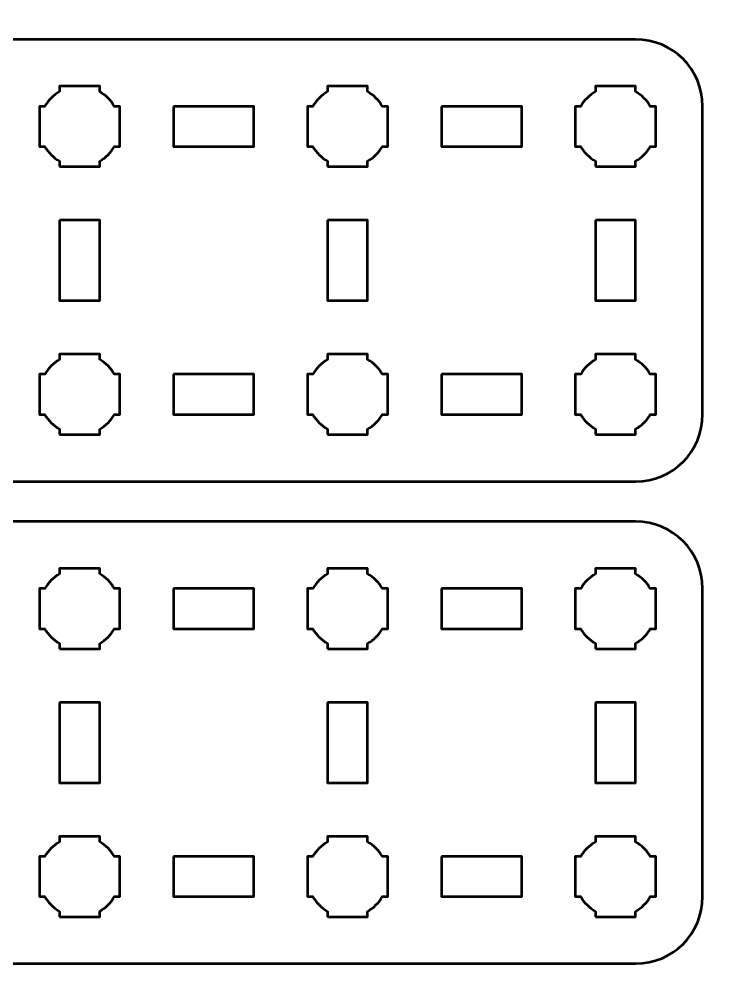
# Model space of a CAD drawing. Header units: centimetres. Extents: x -21 to 0, y -29.7 to 0.
# Drawn here: x -15.75 to -10.5, y -21.65 to -14.45 of the extents above; entities that cross this region are included whole.
import ezdxf

# ---------------------------------------------------------------- set-up
doc = ezdxf.new("R2010")
doc.units = ezdxf.units.CM
doc.header["$MEASUREMENT"] = 0
doc.layers.add('Layer 1', color=7, linetype='Continuous')

msp = doc.modelspace()

# ---------------------------------------------------------------- linework, layer by layer
at = {"layer": 'Layer 1', "color": 22, "lineweight": 53}
msp.add_open_spline([(-21.00003, -29.19996), (-21.00003, -29.19996), (-21.00003, -0.49992), (-21.00003, -0.49992), (-21.00003, -0.49992), (-21.00003, -0.22295), (-20.77694, 0.00004), (-20.49994, 0.00004), (-20.49994, 0.00004), (-20.49994, 0.00004), (-0.50008, 0.00004), (-0.50008, 0.00004), (-0.50008, 0.00004), (-0.22294, 0.00004), (0.00002, -0.22295), (0.00002, -0.49992), (0.00002, -0.49992), (0.00002, -0.49992), (0.00002, -29.19996), (0.00002, -29.19996), (0.00002, -29.19996), (0.00002, -29.47696), (-0.22294, -29.70005), (-0.50008, -29.70005), (-0.50008, -29.70005), (-0.50008, -29.70005), (-20.49994, -29.70005), (-20.49994, -29.70005), (-20.49994, -29.70005), (-20.77694, -29.70005), (-21.00003, -29.47696), (-21.00003, -29.19996)], degree=3, knots=[0, 0, 0, 0, 0.125, 0.125, 0.125, 0.125, 0.25, 0.25, 0.25, 0.25, 0.375, 0.375, 0.375, 0.375, 0.5, 0.5, 0.5, 0.5, 0.625, 0.625, 0.625, 0.625, 0.75, 0.75, 0.75, 0.75, 0.875, 0.875, 0.875, 0.875, 1, 1, 1, 1], dxfattribs=at)
at = {"layer": 'Layer 1', "color": 114, "lineweight": 53}
for points in [[(-19.44993, -14.59998), (-19.44993, -14.59998), (-11.15005, -14.59998), (-11.15005, -14.59998), (-11.15005, -14.59998), (-10.87305, -14.59998), (-10.64995, -14.82308), (-10.64995, -15.10008), (-10.64995, -15.10008), (-10.64995, -15.10008), (-10.64995, -17.4), (-10.64995, -17.4), (-10.64995, -17.4), (-10.64995, -17.67701), (-10.87305, -17.89996), (-11.15005, -17.89996), (-11.15005, -17.89996), (-11.15005, -17.89996), (-19.44993, -17.89996), (-19.44993, -17.89996), (-19.44993, -17.89996), (-19.72693, -17.89996), (-19.95003, -17.67701), (-19.95003, -17.4), (-19.95003, -17.4), (-19.95003, -17.4), (-19.95003, -15.10008), (-19.95003, -15.10008), (-19.95003, -15.10008), (-19.95003, -14.82308), (-19.72693, -14.59998), (-19.44993, -14.59998)], [(-19.44993, -18.19998), (-19.44993, -18.19998), (-11.15005, -18.19998), (-11.15005, -18.19998), (-11.15005, -18.19998), (-10.87305, -18.19998), (-10.64995, -18.42308), (-10.64995, -18.70008), (-10.64995, -18.70008), (-10.64995, -18.70008), (-10.64995, -21), (-10.64995, -21), (-10.64995, -21), (-10.64995, -21.27701), (-10.87305, -21.49996), (-11.15005, -21.49996), (-11.15005, -21.49996), (-11.15005, -21.49996), (-19.44993, -21.49996), (-19.44993, -21.49996), (-19.44993, -21.49996), (-19.72693, -21.49996), (-19.95003, -21.27701), (-19.95003, -21), (-19.95003, -21), (-19.95003, -21), (-19.95003, -18.70008), (-19.95003, -18.70008), (-19.95003, -18.70008), (-19.95003, -18.42308), (-19.72693, -18.19998), (-19.44993, -18.19998)]]:
    msp.add_open_spline(points, degree=3, knots=[0, 0, 0, 0, 0.125, 0.125, 0.125, 0.125, 0.25, 0.25, 0.25, 0.25, 0.375, 0.375, 0.375, 0.375, 0.5, 0.5, 0.5, 0.5, 0.625, 0.625, 0.625, 0.625, 0.75, 0.75, 0.75, 0.75, 0.875, 0.875, 0.875, 0.875, 1, 1, 1, 1], dxfattribs=at)
at = {"layer": 'Layer 1', "lineweight": 53}
for points, knots in [([(-15.45008, -15.55001), (-15.45008, -15.55001), (-15.45008, -15.5099), (-15.45008, -15.5099), (-15.45008, -15.5099), (-15.49555, -15.48358), (-15.53344, -15.44556), (-15.5599, -15.40008), (-15.5599, -15.40008), (-15.5599, -15.40008), (-15.60001, -15.40008), (-15.60001, -15.40008), (-15.60001, -15.40008), (-15.60001, -15.40008), (-15.60001, -15.25001), (-15.60001, -15.25001), (-15.60001, -15.25001), (-15.60001, -15.25001), (-15.60001, -15.10008), (-15.60001, -15.10008), (-15.60001, -15.10008), (-15.60001, -15.10008), (-15.5599, -15.10008), (-15.5599, -15.10008), (-15.5599, -15.10008), (-15.53344, -15.05447), (-15.49555, -15.01654), (-15.45008, -14.99022), (-15.45008, -14.99022), (-15.45008, -14.99022), (-15.45008, -14.95001), (-15.45008, -14.95001), (-15.45008, -14.95001), (-15.45008, -14.95001), (-15.3, -14.95001), (-15.3, -14.95001), (-15.3, -14.95001), (-15.3, -14.95001), (-15.15007, -14.95001), (-15.15007, -14.95001), (-15.15007, -14.95001), (-15.15007, -14.95001), (-15.15007, -14.99022), (-15.15007, -14.99022), (-15.15007, -14.99022), (-15.10446, -15.01654), (-15.06654, -15.05447), (-15.04022, -15.10008), (-15.04022, -15.10008), (-15.04022, -15.10008), (-15.00001, -15.10008), (-15.00001, -15.10008), (-15.00001, -15.10008), (-15.00001, -15.10008), (-15.00001, -15.25001), (-15.00001, -15.25001), (-15.00001, -15.25001), (-15.00001, -15.25001), (-15.00001, -15.40008), (-15.00001, -15.40008), (-15.00001, -15.40008), (-15.00001, -15.40008), (-15.04022, -15.40008), (-15.04022, -15.40008), (-15.04022, -15.40008), (-15.06654, -15.44556), (-15.10446, -15.48358), (-15.15007, -15.5099), (-15.15007, -15.5099), (-15.15007, -15.5099), (-15.15007, -15.55001), (-15.15007, -15.55001), (-15.15007, -15.55001), (-15.15007, -15.55001), (-15.3, -15.55001), (-15.3, -15.55001), (-15.3, -15.55001), (-15.3, -15.55001), (-15.45008, -15.55001), (-15.45008, -15.55001)], [0, 0, 0, 0, 0.05, 0.05, 0.05, 0.05, 0.1, 0.1, 0.1, 0.1, 0.15, 0.15, 0.15, 0.15, 0.2, 0.2, 0.2, 0.2, 0.25, 0.25, 0.25, 0.25, 0.3, 0.3, 0.3, 0.3, 0.35, 0.35, 0.35, 0.35, 0.4, 0.4, 0.4, 0.4, 0.45, 0.45, 0.45, 0.45, 0.5, 0.5, 0.5, 0.5, 0.55, 0.55, 0.55, 0.55, 0.6, 0.6, 0.6, 0.6, 0.65, 0.65, 0.65, 0.65, 0.7, 0.7, 0.7, 0.7, 0.75, 0.75, 0.75, 0.75, 0.8, 0.8, 0.8, 0.8, 0.85, 0.85, 0.85, 0.85, 0.9, 0.9, 0.9, 0.9, 0.95, 0.95, 0.95, 0.95, 1, 1, 1, 1]), ([(-13.44998, -15.55001), (-13.44998, -15.55001), (-13.44998, -15.5099), (-13.44998, -15.5099), (-13.44998, -15.5099), (-13.49559, -15.48358), (-13.53348, -15.44556), (-13.5598, -15.40008), (-13.5598, -15.40008), (-13.5598, -15.40008), (-13.60005, -15.40008), (-13.60005, -15.40008), (-13.60005, -15.40008), (-13.60005, -15.40008), (-13.60005, -15.25001), (-13.60005, -15.25001), (-13.60005, -15.25001), (-13.60005, -15.25001), (-13.60005, -15.10008), (-13.60005, -15.10008), (-13.60005, -15.10008), (-13.60005, -15.10008), (-13.5598, -15.10008), (-13.5598, -15.10008), (-13.5598, -15.10008), (-13.53348, -15.05447), (-13.49559, -15.01654), (-13.44998, -14.99022), (-13.44998, -14.99022), (-13.44998, -14.99022), (-13.44998, -14.95001), (-13.44998, -14.95001), (-13.44998, -14.95001), (-13.44998, -14.95001), (-13.30005, -14.95001), (-13.30005, -14.95001), (-13.30005, -14.95001), (-13.30005, -14.95001), (-13.14997, -14.95001), (-13.14997, -14.95001), (-13.14997, -14.95001), (-13.14997, -14.95001), (-13.14997, -14.99022), (-13.14997, -14.99022), (-13.14997, -14.99022), (-13.1045, -15.01654), (-13.06647, -15.05447), (-13.04015, -15.10008), (-13.04015, -15.10008), (-13.04015, -15.10008), (-13.00004, -15.10008), (-13.00004, -15.10008), (-13.00004, -15.10008), (-13.00004, -15.10008), (-13.00004, -15.25001), (-13.00004, -15.25001), (-13.00004, -15.25001), (-13.00004, -15.25001), (-13.00004, -15.40008), (-13.00004, -15.40008), (-13.00004, -15.40008), (-13.00004, -15.40008), (-13.04015, -15.40008), (-13.04015, -15.40008), (-13.04015, -15.40008), (-13.06647, -15.44556), (-13.1045, -15.48358), (-13.14997, -15.5099), (-13.14997, -15.5099), (-13.14997, -15.5099), (-13.14997, -15.55001), (-13.14997, -15.55001), (-13.14997, -15.55001), (-13.14997, -15.55001), (-13.30005, -15.55001), (-13.30005, -15.55001), (-13.30005, -15.55001), (-13.30005, -15.55001), (-13.44998, -15.55001), (-13.44998, -15.55001)], [0, 0, 0, 0, 0.05, 0.05, 0.05, 0.05, 0.1, 0.1, 0.1, 0.1, 0.15, 0.15, 0.15, 0.15, 0.2, 0.2, 0.2, 0.2, 0.25, 0.25, 0.25, 0.25, 0.3, 0.3, 0.3, 0.3, 0.35, 0.35, 0.35, 0.35, 0.4, 0.4, 0.4, 0.4, 0.45, 0.45, 0.45, 0.45, 0.5, 0.5, 0.5, 0.5, 0.55, 0.55, 0.55, 0.55, 0.6, 0.6, 0.6, 0.6, 0.65, 0.65, 0.65, 0.65, 0.7, 0.7, 0.7, 0.7, 0.75, 0.75, 0.75, 0.75, 0.8, 0.8, 0.8, 0.8, 0.85, 0.85, 0.85, 0.85, 0.9, 0.9, 0.9, 0.9, 0.95, 0.95, 0.95, 0.95, 1, 1, 1, 1]), ([(-11.45005, -15.55001), (-11.45005, -15.55001), (-11.45005, -15.5099), (-11.45005, -15.5099), (-11.45005, -15.5099), (-11.49553, -15.48358), (-11.53356, -15.44556), (-11.55987, -15.40008), (-11.55987, -15.40008), (-11.55987, -15.40008), (-11.59998, -15.40008), (-11.59998, -15.40008), (-11.59998, -15.40008), (-11.59998, -15.40008), (-11.59998, -15.25001), (-11.59998, -15.25001), (-11.59998, -15.25001), (-11.59998, -15.25001), (-11.59998, -15.10008), (-11.59998, -15.10008), (-11.59998, -15.10008), (-11.59998, -15.10008), (-11.55987, -15.10008), (-11.55987, -15.10008), (-11.55987, -15.10008), (-11.53356, -15.05447), (-11.49553, -15.01654), (-11.45005, -14.99022), (-11.45005, -14.99022), (-11.45005, -14.99022), (-11.45005, -14.95001), (-11.45005, -14.95001), (-11.45005, -14.95001), (-11.45005, -14.95001), (-11.29998, -14.95001), (-11.29998, -14.95001), (-11.29998, -14.95001), (-11.29998, -14.95001), (-11.15005, -14.95001), (-11.15005, -14.95001), (-11.15005, -14.95001), (-11.15005, -14.95001), (-11.15005, -14.99022), (-11.15005, -14.99022), (-11.15005, -14.99022), (-11.10444, -15.01654), (-11.06655, -15.05447), (-11.04023, -15.10008), (-11.04023, -15.10008), (-11.04023, -15.10008), (-10.99998, -15.10008), (-10.99998, -15.10008), (-10.99998, -15.10008), (-10.99998, -15.10008), (-10.99998, -15.25001), (-10.99998, -15.25001), (-10.99998, -15.25001), (-10.99998, -15.25001), (-10.99998, -15.40008), (-10.99998, -15.40008), (-10.99998, -15.40008), (-10.99998, -15.40008), (-11.04023, -15.40008), (-11.04023, -15.40008), (-11.04023, -15.40008), (-11.06655, -15.44556), (-11.10444, -15.48358), (-11.15005, -15.5099), (-11.15005, -15.5099), (-11.15005, -15.5099), (-11.15005, -15.55001), (-11.15005, -15.55001), (-11.15005, -15.55001), (-11.15005, -15.55001), (-11.29998, -15.55001), (-11.29998, -15.55001), (-11.29998, -15.55001), (-11.29998, -15.55001), (-11.45005, -15.55001), (-11.45005, -15.55001)], [0, 0, 0, 0, 0.05, 0.05, 0.05, 0.05, 0.1, 0.1, 0.1, 0.1, 0.15, 0.15, 0.15, 0.15, 0.2, 0.2, 0.2, 0.2, 0.25, 0.25, 0.25, 0.25, 0.3, 0.3, 0.3, 0.3, 0.35, 0.35, 0.35, 0.35, 0.4, 0.4, 0.4, 0.4, 0.45, 0.45, 0.45, 0.45, 0.5, 0.5, 0.5, 0.5, 0.55, 0.55, 0.55, 0.55, 0.6, 0.6, 0.6, 0.6, 0.65, 0.65, 0.65, 0.65, 0.7, 0.7, 0.7, 0.7, 0.75, 0.75, 0.75, 0.75, 0.8, 0.8, 0.8, 0.8, 0.85, 0.85, 0.85, 0.85, 0.9, 0.9, 0.9, 0.9, 0.95, 0.95, 0.95, 0.95, 1, 1, 1, 1]), ([(-14.59996, -15.10008), (-14.59996, -15.10008), (-13.99996, -15.10008), (-13.99996, -15.10008), (-13.99996, -15.10008), (-13.99996, -15.10008), (-13.99996, -15.40008), (-13.99996, -15.40008), (-13.99996, -15.40008), (-13.99996, -15.40008), (-14.59996, -15.40008), (-14.59996, -15.40008), (-14.59996, -15.40008), (-14.59996, -15.40008), (-14.59996, -15.10008), (-14.59996, -15.10008)], [0, 0, 0, 0, 0.25, 0.25, 0.25, 0.25, 0.5, 0.5, 0.5, 0.5, 0.75, 0.75, 0.75, 0.75, 1, 1, 1, 1]), ([(-12.59999, -15.10008), (-12.59999, -15.10008), (-11.99999, -15.10008), (-11.99999, -15.10008), (-11.99999, -15.10008), (-11.99999, -15.10008), (-11.99999, -15.40008), (-11.99999, -15.40008), (-11.99999, -15.40008), (-11.99999, -15.40008), (-12.59999, -15.40008), (-12.59999, -15.40008), (-12.59999, -15.40008), (-12.59999, -15.40008), (-12.59999, -15.10008), (-12.59999, -15.10008)], [0, 0, 0, 0, 0.25, 0.25, 0.25, 0.25, 0.5, 0.5, 0.5, 0.5, 0.75, 0.75, 0.75, 0.75, 1, 1, 1, 1]), ([(-15.45008, -15.95003), (-15.45008, -15.95003), (-15.15007, -15.95003), (-15.15007, -15.95003), (-15.15007, -15.95003), (-15.15007, -15.95003), (-15.15007, -16.55002), (-15.15007, -16.55002), (-15.15007, -16.55002), (-15.15007, -16.55002), (-15.45008, -16.55002), (-15.45008, -16.55002), (-15.45008, -16.55002), (-15.45008, -16.55002), (-15.45008, -15.95003), (-15.45008, -15.95003)], [0, 0, 0, 0, 0.25, 0.25, 0.25, 0.25, 0.5, 0.5, 0.5, 0.5, 0.75, 0.75, 0.75, 0.75, 1, 1, 1, 1]), ([(-13.44998, -15.95003), (-13.44998, -15.95003), (-13.14997, -15.95003), (-13.14997, -15.95003), (-13.14997, -15.95003), (-13.14997, -15.95003), (-13.14997, -16.55002), (-13.14997, -16.55002), (-13.14997, -16.55002), (-13.14997, -16.55002), (-13.44998, -16.55002), (-13.44998, -16.55002), (-13.44998, -16.55002), (-13.44998, -16.55002), (-13.44998, -15.95003), (-13.44998, -15.95003)], [0, 0, 0, 0, 0.25, 0.25, 0.25, 0.25, 0.5, 0.5, 0.5, 0.5, 0.75, 0.75, 0.75, 0.75, 1, 1, 1, 1]), ([(-11.45005, -15.95003), (-11.45005, -15.95003), (-11.15005, -15.95003), (-11.15005, -15.95003), (-11.15005, -15.95003), (-11.15005, -15.95003), (-11.15005, -16.55002), (-11.15005, -16.55002), (-11.15005, -16.55002), (-11.15005, -16.55002), (-11.45005, -16.55002), (-11.45005, -16.55002), (-11.45005, -16.55002), (-11.45005, -16.55002), (-11.45005, -15.95003), (-11.45005, -15.95003)], [0, 0, 0, 0, 0.25, 0.25, 0.25, 0.25, 0.5, 0.5, 0.5, 0.5, 0.75, 0.75, 0.75, 0.75, 1, 1, 1, 1]), ([(-15.45008, -17.55008), (-15.45008, -17.55008), (-15.45008, -17.50982), (-15.45008, -17.50982), (-15.45008, -17.50982), (-15.49555, -17.48351), (-15.53344, -17.44548), (-15.5599, -17.4), (-15.5599, -17.4), (-15.5599, -17.4), (-15.60001, -17.4), (-15.60001, -17.4), (-15.60001, -17.4), (-15.60001, -17.4), (-15.60001, -17.25007), (-15.60001, -17.25007), (-15.60001, -17.25007), (-15.60001, -17.25007), (-15.60001, -17.1), (-15.60001, -17.1), (-15.60001, -17.1), (-15.60001, -17.1), (-15.5599, -17.1), (-15.5599, -17.1), (-15.5599, -17.1), (-15.53344, -17.05453), (-15.49555, -17.0165), (-15.45008, -16.99018), (-15.45008, -16.99018), (-15.45008, -16.99018), (-15.45008, -16.95007), (-15.45008, -16.95007), (-15.45008, -16.95007), (-15.45008, -16.95007), (-15.3, -16.95007), (-15.3, -16.95007), (-15.3, -16.95007), (-15.3, -16.95007), (-15.15007, -16.95007), (-15.15007, -16.95007), (-15.15007, -16.95007), (-15.15007, -16.95007), (-15.15007, -16.99018), (-15.15007, -16.99018), (-15.15007, -16.99018), (-15.10446, -17.0165), (-15.06654, -17.05453), (-15.04022, -17.1), (-15.04022, -17.1), (-15.04022, -17.1), (-15.00001, -17.1), (-15.00001, -17.1), (-15.00001, -17.1), (-15.00001, -17.1), (-15.00001, -17.25007), (-15.00001, -17.25007), (-15.00001, -17.25007), (-15.00001, -17.25007), (-15.00001, -17.4), (-15.00001, -17.4), (-15.00001, -17.4), (-15.00001, -17.4), (-15.04022, -17.4), (-15.04022, -17.4), (-15.04022, -17.4), (-15.06654, -17.44548), (-15.10446, -17.48351), (-15.15007, -17.50982), (-15.15007, -17.50982), (-15.15007, -17.50982), (-15.15007, -17.55008), (-15.15007, -17.55008), (-15.15007, -17.55008), (-15.15007, -17.55008), (-15.3, -17.55008), (-15.3, -17.55008), (-15.3, -17.55008), (-15.3, -17.55008), (-15.45008, -17.55008), (-15.45008, -17.55008)], [0, 0, 0, 0, 0.05, 0.05, 0.05, 0.05, 0.1, 0.1, 0.1, 0.1, 0.15, 0.15, 0.15, 0.15, 0.2, 0.2, 0.2, 0.2, 0.25, 0.25, 0.25, 0.25, 0.3, 0.3, 0.3, 0.3, 0.35, 0.35, 0.35, 0.35, 0.4, 0.4, 0.4, 0.4, 0.45, 0.45, 0.45, 0.45, 0.5, 0.5, 0.5, 0.5, 0.55, 0.55, 0.55, 0.55, 0.6, 0.6, 0.6, 0.6, 0.65, 0.65, 0.65, 0.65, 0.7, 0.7, 0.7, 0.7, 0.75, 0.75, 0.75, 0.75, 0.8, 0.8, 0.8, 0.8, 0.85, 0.85, 0.85, 0.85, 0.9, 0.9, 0.9, 0.9, 0.95, 0.95, 0.95, 0.95, 1, 1, 1, 1]), ([(-13.44998, -17.55008), (-13.44998, -17.55008), (-13.44998, -17.50982), (-13.44998, -17.50982), (-13.44998, -17.50982), (-13.49559, -17.48351), (-13.53348, -17.44548), (-13.5598, -17.4), (-13.5598, -17.4), (-13.5598, -17.4), (-13.60005, -17.4), (-13.60005, -17.4), (-13.60005, -17.4), (-13.60005, -17.4), (-13.60005, -17.25007), (-13.60005, -17.25007), (-13.60005, -17.25007), (-13.60005, -17.25007), (-13.60005, -17.1), (-13.60005, -17.1), (-13.60005, -17.1), (-13.60005, -17.1), (-13.5598, -17.1), (-13.5598, -17.1), (-13.5598, -17.1), (-13.53348, -17.05453), (-13.49559, -17.0165), (-13.44998, -16.99018), (-13.44998, -16.99018), (-13.44998, -16.99018), (-13.44998, -16.95007), (-13.44998, -16.95007), (-13.44998, -16.95007), (-13.44998, -16.95007), (-13.30005, -16.95007), (-13.30005, -16.95007), (-13.30005, -16.95007), (-13.30005, -16.95007), (-13.14997, -16.95007), (-13.14997, -16.95007), (-13.14997, -16.95007), (-13.14997, -16.95007), (-13.14997, -16.99018), (-13.14997, -16.99018), (-13.14997, -16.99018), (-13.1045, -17.0165), (-13.06647, -17.05453), (-13.04015, -17.1), (-13.04015, -17.1), (-13.04015, -17.1), (-13.00004, -17.1), (-13.00004, -17.1), (-13.00004, -17.1), (-13.00004, -17.1), (-13.00004, -17.25007), (-13.00004, -17.25007), (-13.00004, -17.25007), (-13.00004, -17.25007), (-13.00004, -17.4), (-13.00004, -17.4), (-13.00004, -17.4), (-13.00004, -17.4), (-13.04015, -17.4), (-13.04015, -17.4), (-13.04015, -17.4), (-13.06647, -17.44548), (-13.1045, -17.48351), (-13.14997, -17.50982), (-13.14997, -17.50982), (-13.14997, -17.50982), (-13.14997, -17.55008), (-13.14997, -17.55008), (-13.14997, -17.55008), (-13.14997, -17.55008), (-13.30005, -17.55008), (-13.30005, -17.55008), (-13.30005, -17.55008), (-13.30005, -17.55008), (-13.44998, -17.55008), (-13.44998, -17.55008)], [0, 0, 0, 0, 0.05, 0.05, 0.05, 0.05, 0.1, 0.1, 0.1, 0.1, 0.15, 0.15, 0.15, 0.15, 0.2, 0.2, 0.2, 0.2, 0.25, 0.25, 0.25, 0.25, 0.3, 0.3, 0.3, 0.3, 0.35, 0.35, 0.35, 0.35, 0.4, 0.4, 0.4, 0.4, 0.45, 0.45, 0.45, 0.45, 0.5, 0.5, 0.5, 0.5, 0.55, 0.55, 0.55, 0.55, 0.6, 0.6, 0.6, 0.6, 0.65, 0.65, 0.65, 0.65, 0.7, 0.7, 0.7, 0.7, 0.75, 0.75, 0.75, 0.75, 0.8, 0.8, 0.8, 0.8, 0.85, 0.85, 0.85, 0.85, 0.9, 0.9, 0.9, 0.9, 0.95, 0.95, 0.95, 0.95, 1, 1, 1, 1]), ([(-11.45005, -17.55008), (-11.45005, -17.55008), (-11.45005, -17.50982), (-11.45005, -17.50982), (-11.45005, -17.50982), (-11.49553, -17.48351), (-11.53356, -17.44548), (-11.55987, -17.4), (-11.55987, -17.4), (-11.55987, -17.4), (-11.59998, -17.4), (-11.59998, -17.4), (-11.59998, -17.4), (-11.59998, -17.4), (-11.59998, -17.25007), (-11.59998, -17.25007), (-11.59998, -17.25007), (-11.59998, -17.25007), (-11.59998, -17.1), (-11.59998, -17.1), (-11.59998, -17.1), (-11.59998, -17.1), (-11.55987, -17.1), (-11.55987, -17.1), (-11.55987, -17.1), (-11.53356, -17.05453), (-11.49553, -17.0165), (-11.45005, -16.99018), (-11.45005, -16.99018), (-11.45005, -16.99018), (-11.45005, -16.95007), (-11.45005, -16.95007), (-11.45005, -16.95007), (-11.45005, -16.95007), (-11.29998, -16.95007), (-11.29998, -16.95007), (-11.29998, -16.95007), (-11.29998, -16.95007), (-11.15005, -16.95007), (-11.15005, -16.95007), (-11.15005, -16.95007), (-11.15005, -16.95007), (-11.15005, -16.99018), (-11.15005, -16.99018), (-11.15005, -16.99018), (-11.10444, -17.0165), (-11.06655, -17.05453), (-11.04023, -17.1), (-11.04023, -17.1), (-11.04023, -17.1), (-10.99998, -17.1), (-10.99998, -17.1), (-10.99998, -17.1), (-10.99998, -17.1), (-10.99998, -17.25007), (-10.99998, -17.25007), (-10.99998, -17.25007), (-10.99998, -17.25007), (-10.99998, -17.4), (-10.99998, -17.4), (-10.99998, -17.4), (-10.99998, -17.4), (-11.04023, -17.4), (-11.04023, -17.4), (-11.04023, -17.4), (-11.06655, -17.44548), (-11.10444, -17.48351), (-11.15005, -17.50982), (-11.15005, -17.50982), (-11.15005, -17.50982), (-11.15005, -17.55008), (-11.15005, -17.55008), (-11.15005, -17.55008), (-11.15005, -17.55008), (-11.29998, -17.55008), (-11.29998, -17.55008), (-11.29998, -17.55008), (-11.29998, -17.55008), (-11.45005, -17.55008), (-11.45005, -17.55008)], [0, 0, 0, 0, 0.05, 0.05, 0.05, 0.05, 0.1, 0.1, 0.1, 0.1, 0.15, 0.15, 0.15, 0.15, 0.2, 0.2, 0.2, 0.2, 0.25, 0.25, 0.25, 0.25, 0.3, 0.3, 0.3, 0.3, 0.35, 0.35, 0.35, 0.35, 0.4, 0.4, 0.4, 0.4, 0.45, 0.45, 0.45, 0.45, 0.5, 0.5, 0.5, 0.5, 0.55, 0.55, 0.55, 0.55, 0.6, 0.6, 0.6, 0.6, 0.65, 0.65, 0.65, 0.65, 0.7, 0.7, 0.7, 0.7, 0.75, 0.75, 0.75, 0.75, 0.8, 0.8, 0.8, 0.8, 0.85, 0.85, 0.85, 0.85, 0.9, 0.9, 0.9, 0.9, 0.95, 0.95, 0.95, 0.95, 1, 1, 1, 1]), ([(-14.59996, -17.1), (-14.59996, -17.1), (-13.99996, -17.1), (-13.99996, -17.1), (-13.99996, -17.1), (-13.99996, -17.1), (-13.99996, -17.4), (-13.99996, -17.4), (-13.99996, -17.4), (-13.99996, -17.4), (-14.59996, -17.4), (-14.59996, -17.4), (-14.59996, -17.4), (-14.59996, -17.4), (-14.59996, -17.1), (-14.59996, -17.1)], [0, 0, 0, 0, 0.25, 0.25, 0.25, 0.25, 0.5, 0.5, 0.5, 0.5, 0.75, 0.75, 0.75, 0.75, 1, 1, 1, 1]), ([(-12.59999, -17.1), (-12.59999, -17.1), (-11.99999, -17.1), (-11.99999, -17.1), (-11.99999, -17.1), (-11.99999, -17.1), (-11.99999, -17.4), (-11.99999, -17.4), (-11.99999, -17.4), (-11.99999, -17.4), (-12.59999, -17.4), (-12.59999, -17.4), (-12.59999, -17.4), (-12.59999, -17.4), (-12.59999, -17.1), (-12.59999, -17.1)], [0, 0, 0, 0, 0.25, 0.25, 0.25, 0.25, 0.5, 0.5, 0.5, 0.5, 0.75, 0.75, 0.75, 0.75, 1, 1, 1, 1]), ([(-15.45008, -19.15001), (-15.45008, -19.15001), (-15.45008, -19.1099), (-15.45008, -19.1099), (-15.45008, -19.1099), (-15.49555, -19.08358), (-15.53344, -19.04556), (-15.5599, -19.00008), (-15.5599, -19.00008), (-15.5599, -19.00008), (-15.60001, -19.00008), (-15.60001, -19.00008), (-15.60001, -19.00008), (-15.60001, -19.00008), (-15.60001, -18.85001), (-15.60001, -18.85001), (-15.60001, -18.85001), (-15.60001, -18.85001), (-15.60001, -18.70008), (-15.60001, -18.70008), (-15.60001, -18.70008), (-15.60001, -18.70008), (-15.5599, -18.70008), (-15.5599, -18.70008), (-15.5599, -18.70008), (-15.53344, -18.65447), (-15.49555, -18.61654), (-15.45008, -18.59022), (-15.45008, -18.59022), (-15.45008, -18.59022), (-15.45008, -18.55001), (-15.45008, -18.55001), (-15.45008, -18.55001), (-15.45008, -18.55001), (-15.3, -18.55001), (-15.3, -18.55001), (-15.3, -18.55001), (-15.3, -18.55001), (-15.15007, -18.55001), (-15.15007, -18.55001), (-15.15007, -18.55001), (-15.15007, -18.55001), (-15.15007, -18.59022), (-15.15007, -18.59022), (-15.15007, -18.59022), (-15.10446, -18.61654), (-15.06654, -18.65447), (-15.04022, -18.70008), (-15.04022, -18.70008), (-15.04022, -18.70008), (-15.00001, -18.70008), (-15.00001, -18.70008), (-15.00001, -18.70008), (-15.00001, -18.70008), (-15.00001, -18.85001), (-15.00001, -18.85001), (-15.00001, -18.85001), (-15.00001, -18.85001), (-15.00001, -19.00008), (-15.00001, -19.00008), (-15.00001, -19.00008), (-15.00001, -19.00008), (-15.04022, -19.00008), (-15.04022, -19.00008), (-15.04022, -19.00008), (-15.06654, -19.04556), (-15.10446, -19.08358), (-15.15007, -19.1099), (-15.15007, -19.1099), (-15.15007, -19.1099), (-15.15007, -19.15001), (-15.15007, -19.15001), (-15.15007, -19.15001), (-15.15007, -19.15001), (-15.3, -19.15001), (-15.3, -19.15001), (-15.3, -19.15001), (-15.3, -19.15001), (-15.45008, -19.15001), (-15.45008, -19.15001)], [0, 0, 0, 0, 0.05, 0.05, 0.05, 0.05, 0.1, 0.1, 0.1, 0.1, 0.15, 0.15, 0.15, 0.15, 0.2, 0.2, 0.2, 0.2, 0.25, 0.25, 0.25, 0.25, 0.3, 0.3, 0.3, 0.3, 0.35, 0.35, 0.35, 0.35, 0.4, 0.4, 0.4, 0.4, 0.45, 0.45, 0.45, 0.45, 0.5, 0.5, 0.5, 0.5, 0.55, 0.55, 0.55, 0.55, 0.6, 0.6, 0.6, 0.6, 0.65, 0.65, 0.65, 0.65, 0.7, 0.7, 0.7, 0.7, 0.75, 0.75, 0.75, 0.75, 0.8, 0.8, 0.8, 0.8, 0.85, 0.85, 0.85, 0.85, 0.9, 0.9, 0.9, 0.9, 0.95, 0.95, 0.95, 0.95, 1, 1, 1, 1]), ([(-13.44998, -19.15001), (-13.44998, -19.15001), (-13.44998, -19.1099), (-13.44998, -19.1099), (-13.44998, -19.1099), (-13.49559, -19.08358), (-13.53348, -19.04556), (-13.5598, -19.00008), (-13.5598, -19.00008), (-13.5598, -19.00008), (-13.60005, -19.00008), (-13.60005, -19.00008), (-13.60005, -19.00008), (-13.60005, -19.00008), (-13.60005, -18.85001), (-13.60005, -18.85001), (-13.60005, -18.85001), (-13.60005, -18.85001), (-13.60005, -18.70008), (-13.60005, -18.70008), (-13.60005, -18.70008), (-13.60005, -18.70008), (-13.5598, -18.70008), (-13.5598, -18.70008), (-13.5598, -18.70008), (-13.53348, -18.65447), (-13.49559, -18.61654), (-13.44998, -18.59022), (-13.44998, -18.59022), (-13.44998, -18.59022), (-13.44998, -18.55001), (-13.44998, -18.55001), (-13.44998, -18.55001), (-13.44998, -18.55001), (-13.30005, -18.55001), (-13.30005, -18.55001), (-13.30005, -18.55001), (-13.30005, -18.55001), (-13.14997, -18.55001), (-13.14997, -18.55001), (-13.14997, -18.55001), (-13.14997, -18.55001), (-13.14997, -18.59022), (-13.14997, -18.59022), (-13.14997, -18.59022), (-13.1045, -18.61654), (-13.06647, -18.65447), (-13.04015, -18.70008), (-13.04015, -18.70008), (-13.04015, -18.70008), (-13.00004, -18.70008), (-13.00004, -18.70008), (-13.00004, -18.70008), (-13.00004, -18.70008), (-13.00004, -18.85001), (-13.00004, -18.85001), (-13.00004, -18.85001), (-13.00004, -18.85001), (-13.00004, -19.00008), (-13.00004, -19.00008), (-13.00004, -19.00008), (-13.00004, -19.00008), (-13.04015, -19.00008), (-13.04015, -19.00008), (-13.04015, -19.00008), (-13.06647, -19.04556), (-13.1045, -19.08358), (-13.14997, -19.1099), (-13.14997, -19.1099), (-13.14997, -19.1099), (-13.14997, -19.15001), (-13.14997, -19.15001), (-13.14997, -19.15001), (-13.14997, -19.15001), (-13.30005, -19.15001), (-13.30005, -19.15001), (-13.30005, -19.15001), (-13.30005, -19.15001), (-13.44998, -19.15001), (-13.44998, -19.15001)], [0, 0, 0, 0, 0.05, 0.05, 0.05, 0.05, 0.1, 0.1, 0.1, 0.1, 0.15, 0.15, 0.15, 0.15, 0.2, 0.2, 0.2, 0.2, 0.25, 0.25, 0.25, 0.25, 0.3, 0.3, 0.3, 0.3, 0.35, 0.35, 0.35, 0.35, 0.4, 0.4, 0.4, 0.4, 0.45, 0.45, 0.45, 0.45, 0.5, 0.5, 0.5, 0.5, 0.55, 0.55, 0.55, 0.55, 0.6, 0.6, 0.6, 0.6, 0.65, 0.65, 0.65, 0.65, 0.7, 0.7, 0.7, 0.7, 0.75, 0.75, 0.75, 0.75, 0.8, 0.8, 0.8, 0.8, 0.85, 0.85, 0.85, 0.85, 0.9, 0.9, 0.9, 0.9, 0.95, 0.95, 0.95, 0.95, 1, 1, 1, 1]), ([(-11.45005, -19.15001), (-11.45005, -19.15001), (-11.45005, -19.1099), (-11.45005, -19.1099), (-11.45005, -19.1099), (-11.49553, -19.08358), (-11.53356, -19.04556), (-11.55987, -19.00008), (-11.55987, -19.00008), (-11.55987, -19.00008), (-11.59998, -19.00008), (-11.59998, -19.00008), (-11.59998, -19.00008), (-11.59998, -19.00008), (-11.59998, -18.85001), (-11.59998, -18.85001), (-11.59998, -18.85001), (-11.59998, -18.85001), (-11.59998, -18.70008), (-11.59998, -18.70008), (-11.59998, -18.70008), (-11.59998, -18.70008), (-11.55987, -18.70008), (-11.55987, -18.70008), (-11.55987, -18.70008), (-11.53356, -18.65447), (-11.49553, -18.61654), (-11.45005, -18.59022), (-11.45005, -18.59022), (-11.45005, -18.59022), (-11.45005, -18.55001), (-11.45005, -18.55001), (-11.45005, -18.55001), (-11.45005, -18.55001), (-11.29998, -18.55001), (-11.29998, -18.55001), (-11.29998, -18.55001), (-11.29998, -18.55001), (-11.15005, -18.55001), (-11.15005, -18.55001), (-11.15005, -18.55001), (-11.15005, -18.55001), (-11.15005, -18.59022), (-11.15005, -18.59022), (-11.15005, -18.59022), (-11.10444, -18.61654), (-11.06655, -18.65447), (-11.04023, -18.70008), (-11.04023, -18.70008), (-11.04023, -18.70008), (-10.99998, -18.70008), (-10.99998, -18.70008), (-10.99998, -18.70008), (-10.99998, -18.70008), (-10.99998, -18.85001), (-10.99998, -18.85001), (-10.99998, -18.85001), (-10.99998, -18.85001), (-10.99998, -19.00008), (-10.99998, -19.00008), (-10.99998, -19.00008), (-10.99998, -19.00008), (-11.04023, -19.00008), (-11.04023, -19.00008), (-11.04023, -19.00008), (-11.06655, -19.04556), (-11.10444, -19.08358), (-11.15005, -19.1099), (-11.15005, -19.1099), (-11.15005, -19.1099), (-11.15005, -19.15001), (-11.15005, -19.15001), (-11.15005, -19.15001), (-11.15005, -19.15001), (-11.29998, -19.15001), (-11.29998, -19.15001), (-11.29998, -19.15001), (-11.29998, -19.15001), (-11.45005, -19.15001), (-11.45005, -19.15001)], [0, 0, 0, 0, 0.05, 0.05, 0.05, 0.05, 0.1, 0.1, 0.1, 0.1, 0.15, 0.15, 0.15, 0.15, 0.2, 0.2, 0.2, 0.2, 0.25, 0.25, 0.25, 0.25, 0.3, 0.3, 0.3, 0.3, 0.35, 0.35, 0.35, 0.35, 0.4, 0.4, 0.4, 0.4, 0.45, 0.45, 0.45, 0.45, 0.5, 0.5, 0.5, 0.5, 0.55, 0.55, 0.55, 0.55, 0.6, 0.6, 0.6, 0.6, 0.65, 0.65, 0.65, 0.65, 0.7, 0.7, 0.7, 0.7, 0.75, 0.75, 0.75, 0.75, 0.8, 0.8, 0.8, 0.8, 0.85, 0.85, 0.85, 0.85, 0.9, 0.9, 0.9, 0.9, 0.95, 0.95, 0.95, 0.95, 1, 1, 1, 1]), ([(-14.59996, -18.70008), (-14.59996, -18.70008), (-13.99996, -18.70008), (-13.99996, -18.70008), (-13.99996, -18.70008), (-13.99996, -18.70008), (-13.99996, -19.00008), (-13.99996, -19.00008), (-13.99996, -19.00008), (-13.99996, -19.00008), (-14.59996, -19.00008), (-14.59996, -19.00008), (-14.59996, -19.00008), (-14.59996, -19.00008), (-14.59996, -18.70008), (-14.59996, -18.70008)], [0, 0, 0, 0, 0.25, 0.25, 0.25, 0.25, 0.5, 0.5, 0.5, 0.5, 0.75, 0.75, 0.75, 0.75, 1, 1, 1, 1]), ([(-12.59999, -18.70008), (-12.59999, -18.70008), (-11.99999, -18.70008), (-11.99999, -18.70008), (-11.99999, -18.70008), (-11.99999, -18.70008), (-11.99999, -19.00008), (-11.99999, -19.00008), (-11.99999, -19.00008), (-11.99999, -19.00008), (-12.59999, -19.00008), (-12.59999, -19.00008), (-12.59999, -19.00008), (-12.59999, -19.00008), (-12.59999, -18.70008), (-12.59999, -18.70008)], [0, 0, 0, 0, 0.25, 0.25, 0.25, 0.25, 0.5, 0.5, 0.5, 0.5, 0.75, 0.75, 0.75, 0.75, 1, 1, 1, 1]), ([(-15.45008, -19.55003), (-15.45008, -19.55003), (-15.15007, -19.55003), (-15.15007, -19.55003), (-15.15007, -19.55003), (-15.15007, -19.55003), (-15.15007, -20.15002), (-15.15007, -20.15002), (-15.15007, -20.15002), (-15.15007, -20.15002), (-15.45008, -20.15002), (-15.45008, -20.15002), (-15.45008, -20.15002), (-15.45008, -20.15002), (-15.45008, -19.55003), (-15.45008, -19.55003)], [0, 0, 0, 0, 0.25, 0.25, 0.25, 0.25, 0.5, 0.5, 0.5, 0.5, 0.75, 0.75, 0.75, 0.75, 1, 1, 1, 1]), ([(-13.44998, -19.55003), (-13.44998, -19.55003), (-13.14997, -19.55003), (-13.14997, -19.55003), (-13.14997, -19.55003), (-13.14997, -19.55003), (-13.14997, -20.15002), (-13.14997, -20.15002), (-13.14997, -20.15002), (-13.14997, -20.15002), (-13.44998, -20.15002), (-13.44998, -20.15002), (-13.44998, -20.15002), (-13.44998, -20.15002), (-13.44998, -19.55003), (-13.44998, -19.55003)], [0, 0, 0, 0, 0.25, 0.25, 0.25, 0.25, 0.5, 0.5, 0.5, 0.5, 0.75, 0.75, 0.75, 0.75, 1, 1, 1, 1]), ([(-11.45005, -19.55003), (-11.45005, -19.55003), (-11.15005, -19.55003), (-11.15005, -19.55003), (-11.15005, -19.55003), (-11.15005, -19.55003), (-11.15005, -20.15002), (-11.15005, -20.15002), (-11.15005, -20.15002), (-11.15005, -20.15002), (-11.45005, -20.15002), (-11.45005, -20.15002), (-11.45005, -20.15002), (-11.45005, -20.15002), (-11.45005, -19.55003), (-11.45005, -19.55003)], [0, 0, 0, 0, 0.25, 0.25, 0.25, 0.25, 0.5, 0.5, 0.5, 0.5, 0.75, 0.75, 0.75, 0.75, 1, 1, 1, 1]), ([(-15.45008, -21.15008), (-15.45008, -21.15008), (-15.45008, -21.10982), (-15.45008, -21.10982), (-15.45008, -21.10982), (-15.49555, -21.08351), (-15.53344, -21.04548), (-15.5599, -21), (-15.5599, -21), (-15.5599, -21), (-15.60001, -21), (-15.60001, -21), (-15.60001, -21), (-15.60001, -21), (-15.60001, -20.85007), (-15.60001, -20.85007), (-15.60001, -20.85007), (-15.60001, -20.85007), (-15.60001, -20.7), (-15.60001, -20.7), (-15.60001, -20.7), (-15.60001, -20.7), (-15.5599, -20.7), (-15.5599, -20.7), (-15.5599, -20.7), (-15.53344, -20.65453), (-15.49555, -20.6165), (-15.45008, -20.59018), (-15.45008, -20.59018), (-15.45008, -20.59018), (-15.45008, -20.55007), (-15.45008, -20.55007), (-15.45008, -20.55007), (-15.45008, -20.55007), (-15.3, -20.55007), (-15.3, -20.55007), (-15.3, -20.55007), (-15.3, -20.55007), (-15.15007, -20.55007), (-15.15007, -20.55007), (-15.15007, -20.55007), (-15.15007, -20.55007), (-15.15007, -20.59018), (-15.15007, -20.59018), (-15.15007, -20.59018), (-15.10446, -20.6165), (-15.06654, -20.65453), (-15.04022, -20.7), (-15.04022, -20.7), (-15.04022, -20.7), (-15.00001, -20.7), (-15.00001, -20.7), (-15.00001, -20.7), (-15.00001, -20.7), (-15.00001, -20.85007), (-15.00001, -20.85007), (-15.00001, -20.85007), (-15.00001, -20.85007), (-15.00001, -21), (-15.00001, -21), (-15.00001, -21), (-15.00001, -21), (-15.04022, -21), (-15.04022, -21), (-15.04022, -21), (-15.06654, -21.04548), (-15.10446, -21.08351), (-15.15007, -21.10982), (-15.15007, -21.10982), (-15.15007, -21.10982), (-15.15007, -21.15008), (-15.15007, -21.15008), (-15.15007, -21.15008), (-15.15007, -21.15008), (-15.3, -21.15008), (-15.3, -21.15008), (-15.3, -21.15008), (-15.3, -21.15008), (-15.45008, -21.15008), (-15.45008, -21.15008)], [0, 0, 0, 0, 0.05, 0.05, 0.05, 0.05, 0.1, 0.1, 0.1, 0.1, 0.15, 0.15, 0.15, 0.15, 0.2, 0.2, 0.2, 0.2, 0.25, 0.25, 0.25, 0.25, 0.3, 0.3, 0.3, 0.3, 0.35, 0.35, 0.35, 0.35, 0.4, 0.4, 0.4, 0.4, 0.45, 0.45, 0.45, 0.45, 0.5, 0.5, 0.5, 0.5, 0.55, 0.55, 0.55, 0.55, 0.6, 0.6, 0.6, 0.6, 0.65, 0.65, 0.65, 0.65, 0.7, 0.7, 0.7, 0.7, 0.75, 0.75, 0.75, 0.75, 0.8, 0.8, 0.8, 0.8, 0.85, 0.85, 0.85, 0.85, 0.9, 0.9, 0.9, 0.9, 0.95, 0.95, 0.95, 0.95, 1, 1, 1, 1]), ([(-13.44998, -21.15008), (-13.44998, -21.15008), (-13.44998, -21.10982), (-13.44998, -21.10982), (-13.44998, -21.10982), (-13.49559, -21.08351), (-13.53348, -21.04548), (-13.5598, -21), (-13.5598, -21), (-13.5598, -21), (-13.60005, -21), (-13.60005, -21), (-13.60005, -21), (-13.60005, -21), (-13.60005, -20.85007), (-13.60005, -20.85007), (-13.60005, -20.85007), (-13.60005, -20.85007), (-13.60005, -20.7), (-13.60005, -20.7), (-13.60005, -20.7), (-13.60005, -20.7), (-13.5598, -20.7), (-13.5598, -20.7), (-13.5598, -20.7), (-13.53348, -20.65453), (-13.49559, -20.6165), (-13.44998, -20.59018), (-13.44998, -20.59018), (-13.44998, -20.59018), (-13.44998, -20.55007), (-13.44998, -20.55007), (-13.44998, -20.55007), (-13.44998, -20.55007), (-13.30005, -20.55007), (-13.30005, -20.55007), (-13.30005, -20.55007), (-13.30005, -20.55007), (-13.14997, -20.55007), (-13.14997, -20.55007), (-13.14997, -20.55007), (-13.14997, -20.55007), (-13.14997, -20.59018), (-13.14997, -20.59018), (-13.14997, -20.59018), (-13.1045, -20.6165), (-13.06647, -20.65453), (-13.04015, -20.7), (-13.04015, -20.7), (-13.04015, -20.7), (-13.00004, -20.7), (-13.00004, -20.7), (-13.00004, -20.7), (-13.00004, -20.7), (-13.00004, -20.85007), (-13.00004, -20.85007), (-13.00004, -20.85007), (-13.00004, -20.85007), (-13.00004, -21), (-13.00004, -21), (-13.00004, -21), (-13.00004, -21), (-13.04015, -21), (-13.04015, -21), (-13.04015, -21), (-13.06647, -21.04548), (-13.1045, -21.08351), (-13.14997, -21.10982), (-13.14997, -21.10982), (-13.14997, -21.10982), (-13.14997, -21.15008), (-13.14997, -21.15008), (-13.14997, -21.15008), (-13.14997, -21.15008), (-13.30005, -21.15008), (-13.30005, -21.15008), (-13.30005, -21.15008), (-13.30005, -21.15008), (-13.44998, -21.15008), (-13.44998, -21.15008)], [0, 0, 0, 0, 0.05, 0.05, 0.05, 0.05, 0.1, 0.1, 0.1, 0.1, 0.15, 0.15, 0.15, 0.15, 0.2, 0.2, 0.2, 0.2, 0.25, 0.25, 0.25, 0.25, 0.3, 0.3, 0.3, 0.3, 0.35, 0.35, 0.35, 0.35, 0.4, 0.4, 0.4, 0.4, 0.45, 0.45, 0.45, 0.45, 0.5, 0.5, 0.5, 0.5, 0.55, 0.55, 0.55, 0.55, 0.6, 0.6, 0.6, 0.6, 0.65, 0.65, 0.65, 0.65, 0.7, 0.7, 0.7, 0.7, 0.75, 0.75, 0.75, 0.75, 0.8, 0.8, 0.8, 0.8, 0.85, 0.85, 0.85, 0.85, 0.9, 0.9, 0.9, 0.9, 0.95, 0.95, 0.95, 0.95, 1, 1, 1, 1]), ([(-11.45005, -21.15008), (-11.45005, -21.15008), (-11.45005, -21.10982), (-11.45005, -21.10982), (-11.45005, -21.10982), (-11.49553, -21.08351), (-11.53356, -21.04548), (-11.55987, -21), (-11.55987, -21), (-11.55987, -21), (-11.59998, -21), (-11.59998, -21), (-11.59998, -21), (-11.59998, -21), (-11.59998, -20.85007), (-11.59998, -20.85007), (-11.59998, -20.85007), (-11.59998, -20.85007), (-11.59998, -20.7), (-11.59998, -20.7), (-11.59998, -20.7), (-11.59998, -20.7), (-11.55987, -20.7), (-11.55987, -20.7), (-11.55987, -20.7), (-11.53356, -20.65453), (-11.49553, -20.6165), (-11.45005, -20.59018), (-11.45005, -20.59018), (-11.45005, -20.59018), (-11.45005, -20.55007), (-11.45005, -20.55007), (-11.45005, -20.55007), (-11.45005, -20.55007), (-11.29998, -20.55007), (-11.29998, -20.55007), (-11.29998, -20.55007), (-11.29998, -20.55007), (-11.15005, -20.55007), (-11.15005, -20.55007), (-11.15005, -20.55007), (-11.15005, -20.55007), (-11.15005, -20.59018), (-11.15005, -20.59018), (-11.15005, -20.59018), (-11.10444, -20.6165), (-11.06655, -20.65453), (-11.04023, -20.7), (-11.04023, -20.7), (-11.04023, -20.7), (-10.99998, -20.7), (-10.99998, -20.7), (-10.99998, -20.7), (-10.99998, -20.7), (-10.99998, -20.85007), (-10.99998, -20.85007), (-10.99998, -20.85007), (-10.99998, -20.85007), (-10.99998, -21), (-10.99998, -21), (-10.99998, -21), (-10.99998, -21), (-11.04023, -21), (-11.04023, -21), (-11.04023, -21), (-11.06655, -21.04548), (-11.10444, -21.08351), (-11.15005, -21.10982), (-11.15005, -21.10982), (-11.15005, -21.10982), (-11.15005, -21.15008), (-11.15005, -21.15008), (-11.15005, -21.15008), (-11.15005, -21.15008), (-11.29998, -21.15008), (-11.29998, -21.15008), (-11.29998, -21.15008), (-11.29998, -21.15008), (-11.45005, -21.15008), (-11.45005, -21.15008)], [0, 0, 0, 0, 0.05, 0.05, 0.05, 0.05, 0.1, 0.1, 0.1, 0.1, 0.15, 0.15, 0.15, 0.15, 0.2, 0.2, 0.2, 0.2, 0.25, 0.25, 0.25, 0.25, 0.3, 0.3, 0.3, 0.3, 0.35, 0.35, 0.35, 0.35, 0.4, 0.4, 0.4, 0.4, 0.45, 0.45, 0.45, 0.45, 0.5, 0.5, 0.5, 0.5, 0.55, 0.55, 0.55, 0.55, 0.6, 0.6, 0.6, 0.6, 0.65, 0.65, 0.65, 0.65, 0.7, 0.7, 0.7, 0.7, 0.75, 0.75, 0.75, 0.75, 0.8, 0.8, 0.8, 0.8, 0.85, 0.85, 0.85, 0.85, 0.9, 0.9, 0.9, 0.9, 0.95, 0.95, 0.95, 0.95, 1, 1, 1, 1]), ([(-14.59996, -20.7), (-14.59996, -20.7), (-13.99996, -20.7), (-13.99996, -20.7), (-13.99996, -20.7), (-13.99996, -20.7), (-13.99996, -21), (-13.99996, -21), (-13.99996, -21), (-13.99996, -21), (-14.59996, -21), (-14.59996, -21), (-14.59996, -21), (-14.59996, -21), (-14.59996, -20.7), (-14.59996, -20.7)], [0, 0, 0, 0, 0.25, 0.25, 0.25, 0.25, 0.5, 0.5, 0.5, 0.5, 0.75, 0.75, 0.75, 0.75, 1, 1, 1, 1]), ([(-12.59999, -20.7), (-12.59999, -20.7), (-11.99999, -20.7), (-11.99999, -20.7), (-11.99999, -20.7), (-11.99999, -20.7), (-11.99999, -21), (-11.99999, -21), (-11.99999, -21), (-11.99999, -21), (-12.59999, -21), (-12.59999, -21), (-12.59999, -21), (-12.59999, -21), (-12.59999, -20.7), (-12.59999, -20.7)], [0, 0, 0, 0, 0.25, 0.25, 0.25, 0.25, 0.5, 0.5, 0.5, 0.5, 0.75, 0.75, 0.75, 0.75, 1, 1, 1, 1])]:
    msp.add_open_spline(points, degree=3, knots=knots, dxfattribs=at)

doc.saveas('drawing.dxf')
